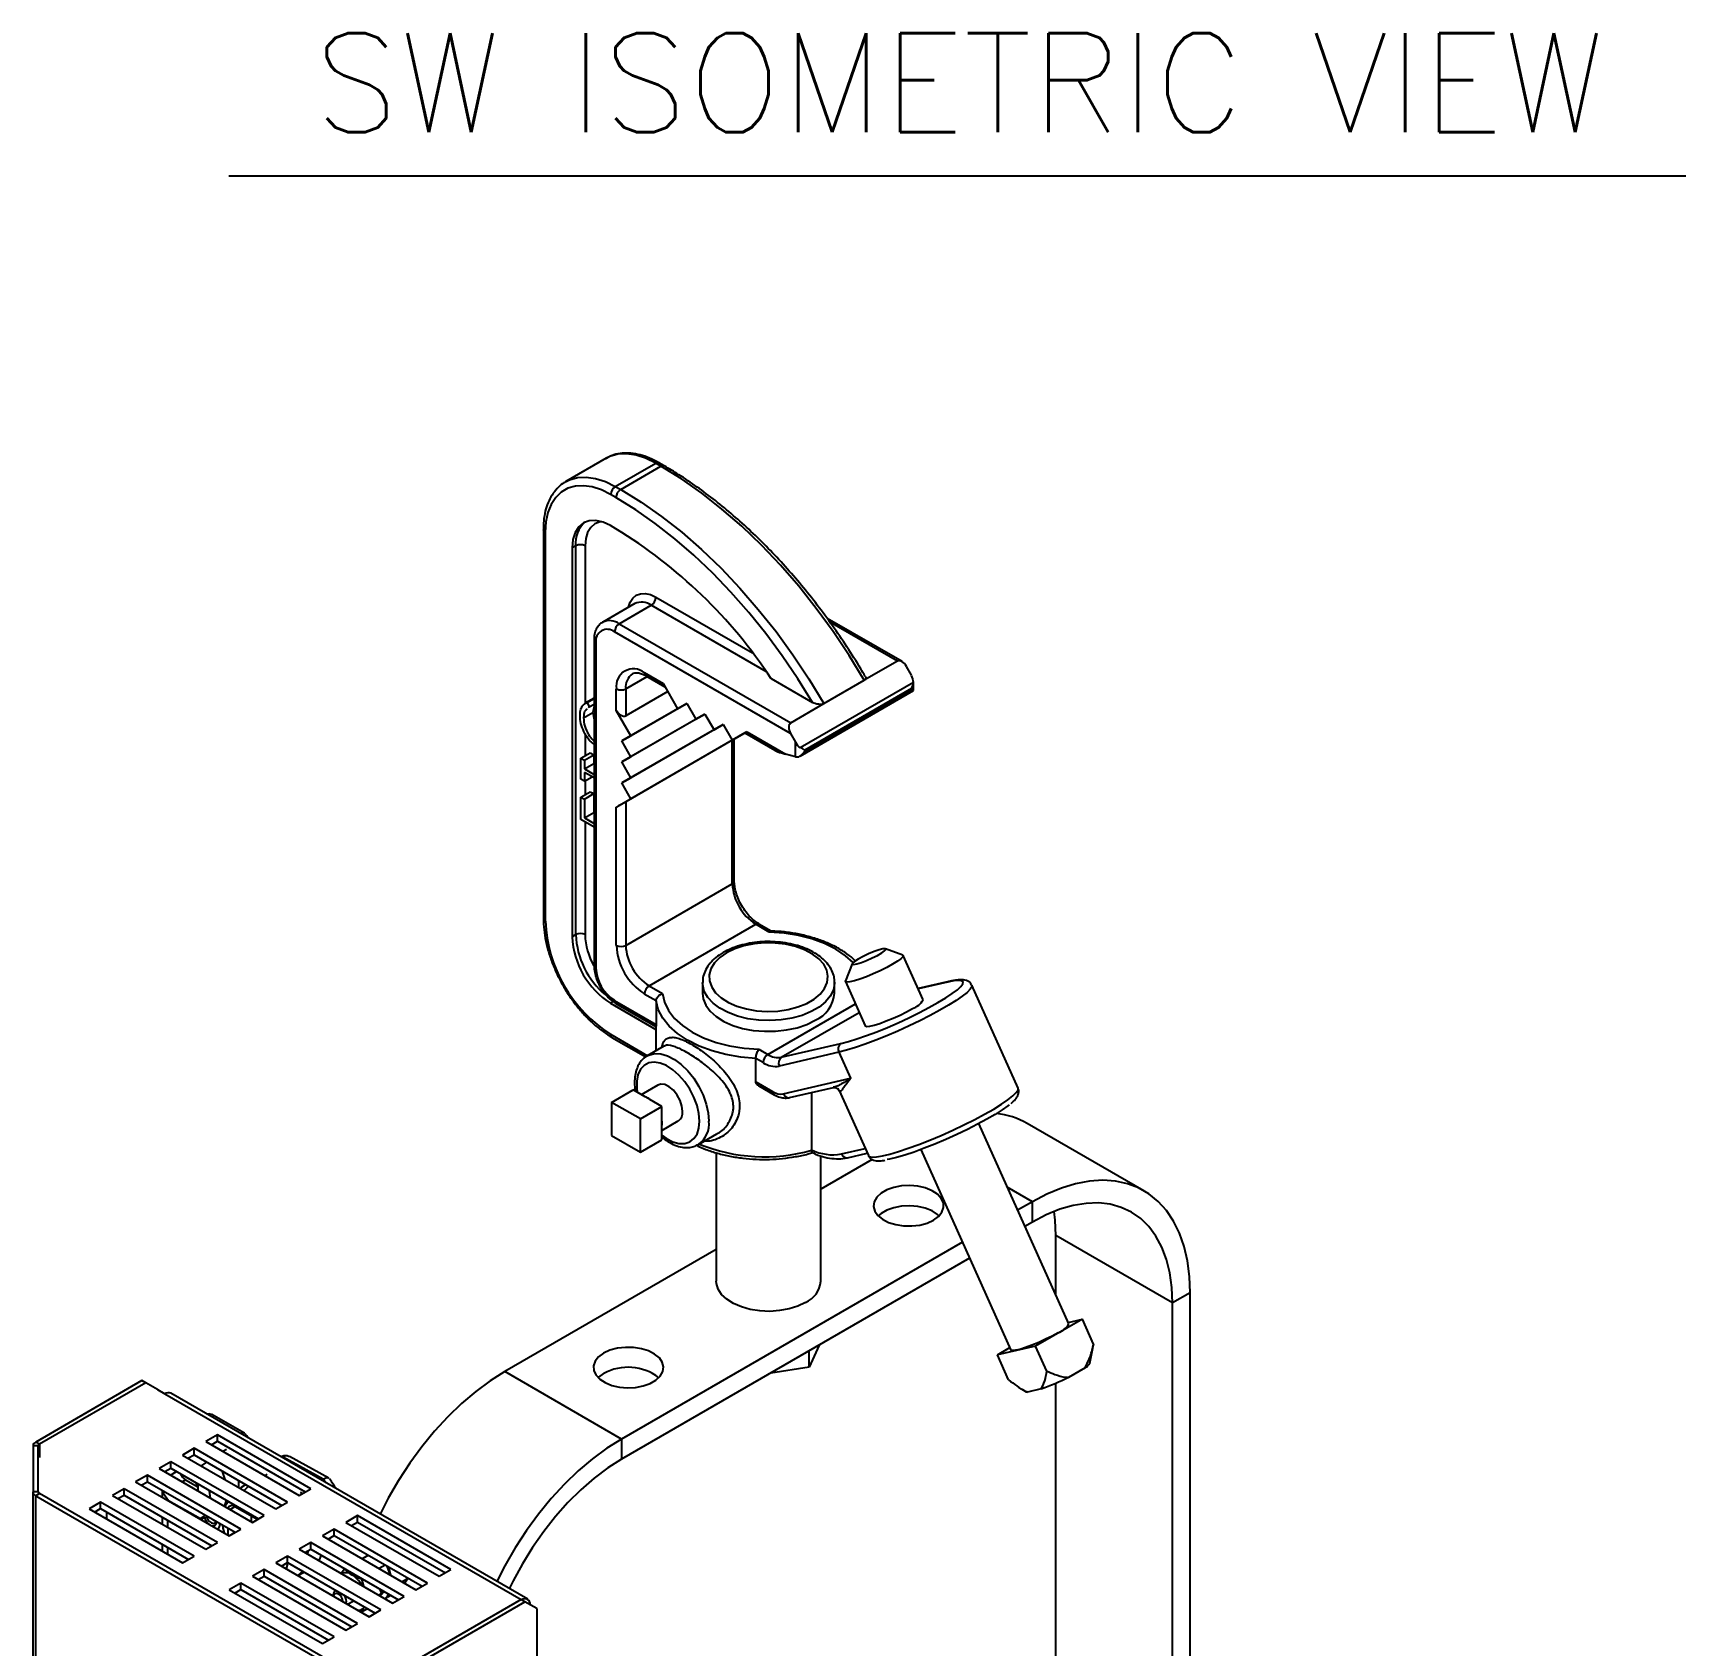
# Model space of a CAD drawing. Extents: x 17.3 to 113.1, y 4.8 to 84.5.
# Drawn here: x 20.09 to 32.6, y 72.33 to 84.54 of the extents above; entities that cross this region are included whole.
import ezdxf
from ezdxf.enums import TextEntityAlignment as Align

# ---------------------------------------------------------------- set-up
doc = ezdxf.new("R2010")
doc.units = 0
doc.header["$MEASUREMENT"] = 0
doc.layers.add('OBJECT', color=7, linetype='CONTINUOUS')
doc.styles.get("Standard").update_dxf_attribs({"font": 'SIMPLEX'})

msp = doc.modelspace()

# ---------------------------------------------------------------- linework, layer by layer
at = {"layer": 'OBJECT', "color": 1}
msp.add_line((21.572, 83.461), (32.604, 83.461), dxfattribs=at)
at = {"layer": 'OBJECT'}
for p, q in [((24.429, 81.323), (24.124, 81.147)), ((24.498, 81.11), (24.804, 81.286)), ((24.539, 81.087), (24.844, 81.263)), ((24.844, 81.263), (24.804, 81.286)), ((24.869, 81.265), (24.829, 81.288)), ((24.498, 81.11), (24.539, 81.087)), ((24.503, 81.025), (24.463, 81.048)), ((23.954, 80.783), (23.954, 77.839)), ((23.968, 80.763), (23.968, 77.819)), ((24.503, 80.79), (24.463, 80.813)), ((24.199, 80.661), (24.172, 80.645)), ((24.172, 80.645), (24.172, 77.701)), ((24.199, 77.717), (24.199, 80.661)), ((24.269, 80.661), (24.269, 79.462)), ((24.646, 80.223), (24.403, 80.083)), ((24.528, 80.07), (24.771, 80.21)), ((25.642, 79.707), (24.771, 80.21)), ((24.806, 80.271), (25.537, 79.849)), ((26.669, 79.784), (26.101, 80.111)), ((25.824, 79.24), (24.493, 80.009)), ((24.528, 80.07), (25.827, 79.321)), ((26.634, 79.787), (26.123, 80.082)), ((24.337, 79.948), (24.337, 77.484)), ((24.351, 79.927), (24.351, 77.464)), ((26.634, 79.787), (26.383, 79.642)), ((26.74, 79.68), (26.703, 79.747)), ((24.577, 79.577), (24.739, 79.671)), ((24.718, 79.7), (24.86, 79.618)), ((24.729, 79.677), (24.874, 79.593)), ((24.86, 79.618), (24.97, 79.427)), ((25.679, 79.655), (25.992, 79.474)), ((25.899, 79.133), (26.755, 79.627)), ((26.078, 79.466), (26.383, 79.642)), ((26.755, 79.564), (26.755, 79.629)), ((24.337, 79.507), (24.271, 79.468)), ((24.286, 79.474), (24.337, 79.504)), ((24.286, 79.474), (24.301, 79.442)), ((24.301, 79.442), (24.337, 79.462)), ((24.506, 79.414), (24.506, 79.577)), ((25.039, 79.467), (24.548, 79.183)), ((24.577, 79.577), (24.577, 79.373)), ((24.895, 79.557), (24.577, 79.373)), ((25.039, 79.467), (24.617, 79.223)), ((24.97, 79.427), (25.039, 79.467)), ((25.039, 79.467), (24.97, 79.427)), ((25.039, 79.467), (25.108, 79.348)), ((25.827, 79.321), (26.078, 79.466)), ((25.897, 79.069), (26.755, 79.564)), ((26.74, 79.579), (25.932, 79.113)), ((25.932, 79.106), (26.74, 79.572)), ((26.74, 79.572), (26.74, 79.579)), ((24.258, 79.357), (24.329, 79.398)), ((24.301, 79.442), (24.294, 79.434)), ((24.337, 79.447), (24.329, 79.398)), ((24.329, 79.398), (24.337, 79.346)), ((24.617, 79.223), (24.506, 79.414)), ((25.177, 79.387), (24.548, 79.024)), ((25.177, 79.387), (24.617, 79.064)), ((25.108, 79.348), (25.177, 79.387)), ((25.177, 79.387), (25.108, 79.348)), ((25.177, 79.387), (25.246, 79.268)), ((24.269, 79.24), (24.269, 79.071)), ((25.315, 79.308), (24.548, 78.865)), ((24.548, 79.183), (24.617, 79.223)), ((25.315, 79.308), (24.617, 78.905)), ((25.48, 79.244), (24.617, 78.745)), ((25.246, 79.268), (25.315, 79.308)), ((25.315, 79.308), (25.246, 79.268)), ((25.315, 79.308), (25.384, 79.188)), ((25.384, 79.188), (25.494, 79.252)), ((25.479, 79.244), (25.384, 79.188)), ((25.48, 79.244), (25.399, 79.197)), ((25.479, 79.244), (25.707, 79.112)), ((25.494, 79.252), (25.787, 79.083)), ((25.824, 79.24), (25.862, 79.173)), ((24.238, 79.053), (24.308, 79.094)), ((24.308, 79.094), (24.335, 79.078)), ((24.617, 79.064), (24.548, 79.183)), ((25.384, 79.189), (24.577, 78.723)), ((25.384, 78.101), (25.384, 79.189)), ((25.399, 78.121), (25.399, 79.197)), ((25.862, 79.064), (25.862, 79.173)), ((25.932, 79.113), (25.932, 79.106)), ((24.238, 78.894), (24.238, 79.053)), ((24.238, 79.053), (24.265, 79.037)), ((24.265, 79.037), (24.335, 79.078)), ((24.265, 79.037), (24.265, 78.972)), ((24.265, 78.972), (24.335, 79.012)), ((24.265, 78.972), (24.337, 78.93)), ((24.335, 79.078), (24.335, 79.012)), ((24.335, 79.012), (24.337, 79.011)), ((24.548, 79.024), (24.617, 79.064)), ((24.617, 78.905), (24.548, 79.024)), ((25.862, 79.064), (25.787, 79.083)), ((24.265, 78.879), (24.238, 78.894)), ((24.337, 78.903), (24.265, 78.944)), ((24.265, 78.944), (24.265, 78.879)), ((24.265, 78.879), (24.322, 78.911)), ((24.269, 78.881), (24.269, 78.777)), ((24.548, 78.865), (24.617, 78.905)), ((24.617, 78.745), (24.548, 78.865)), ((24.238, 78.758), (24.308, 78.799)), ((24.238, 78.588), (24.238, 78.758)), ((24.238, 78.758), (24.265, 78.743)), ((24.265, 78.743), (24.335, 78.784)), ((24.265, 78.743), (24.265, 78.6)), ((24.308, 78.799), (24.335, 78.784)), ((24.335, 78.784), (24.335, 78.641)), ((24.506, 78.682), (24.617, 78.745)), ((24.577, 78.723), (24.577, 77.635)), ((24.337, 78.531), (24.238, 78.588)), ((24.265, 78.6), (24.335, 78.641)), ((24.265, 78.6), (24.337, 78.558)), ((24.335, 78.641), (24.337, 78.64)), ((24.506, 77.635), (24.506, 78.682)), ((24.269, 78.57), (24.269, 77.717)), ((24.577, 77.635), (25.384, 78.101)), ((24.199, 77.717), (24.172, 77.701)), ((24.754, 77.329), (25.561, 77.795)), ((25.664, 77.736), (25.561, 77.795)), ((25.679, 77.744), (25.586, 77.797)), ((26.674, 77.562), (26.544, 77.61)), ((26.291, 77.496), (26.241, 77.367)), ((26.829, 77.223), (26.678, 77.558)), ((25.158, 77.354), (25.158, 77.273)), ((26.158, 77.273), (26.158, 77.354)), ((26.24, 77.362), (26.391, 77.027)), ((27.023, 77.362), (26.791, 77.308)), ((27.014, 77.358), (26.791, 77.307)), ((27.547, 76.554), (27.197, 77.334)), ((24.49, 77.212), (24.463, 77.197)), ((24.493, 77.219), (24.808, 77.037)), ((24.808, 77.216), (24.718, 77.267)), ((24.754, 77.329), (24.856, 77.27)), ((24.808, 77.216), (24.808, 77.037)), ((24.463, 77.197), (24.805, 76.999)), ((24.503, 77.196), (24.806, 77.021)), ((25.654, 76.809), (26.317, 77.192)), ((25.755, 76.788), (26.345, 77.128)), ((24.463, 76.962), (24.742, 76.8)), ((24.805, 77.022), (24.805, 76.837)), ((24.473, 76.939), (24.73, 76.791)), ((24.866, 76.872), (24.739, 76.798)), ((25.585, 76.849), (25.654, 76.809)), ((25.755, 76.788), (26.206, 76.892)), ((24.733, 76.795), (24.739, 76.798)), ((25.563, 76.601), (25.563, 76.78)), ((25.618, 76.748), (25.563, 76.78)), ((26.191, 76.826), (25.74, 76.722)), ((26.191, 76.826), (26.28, 76.629)), ((25.563, 76.601), (25.689, 76.528)), ((25.77, 76.511), (26.28, 76.629)), ((24.47, 76.447), (24.633, 76.541)), ((24.724, 76.488), (24.633, 76.541)), ((24.819, 76.577), (24.695, 76.505)), ((24.759, 76.468), (24.724, 76.488)), ((24.851, 76.415), (24.759, 76.468)), ((25.585, 76.572), (25.7, 76.505)), ((25.817, 76.483), (26.149, 76.559)), ((25.984, 76.521), (25.984, 76.088)), ((26.183, 76.55), (26.182, 76.551)), ((26.183, 76.55), (26.193, 76.537)), ((26.193, 76.537), (26.414, 76.045)), ((26.197, 76.532), (26.193, 76.537)), ((24.688, 76.322), (24.47, 76.447)), ((24.47, 76.447), (24.47, 76.196)), ((24.688, 76.322), (24.851, 76.415)), ((24.851, 76.31), (24.851, 76.415)), ((24.688, 76.07), (24.688, 76.322)), ((24.851, 76.269), (24.851, 76.31)), ((24.851, 76.235), (24.975, 76.307)), ((24.851, 76.164), (24.851, 76.269)), ((25.127, 76.127), (25.266, 76.208)), ((27.931, 74.769), (27.25, 76.286)), ((28.5, 75.778), (27.616, 76.288)), ((24.47, 76.196), (24.688, 76.07)), ((24.688, 76.07), (24.851, 76.164)), ((25.984, 76.084), (25.984, 76.088)), ((26.21, 76.056), (26.39, 76.098)), ((26.812, 76.089), (27.493, 74.572)), ((25.263, 76.065), (25.263, 75.092)), ((26.053, 75.092), (26.053, 76.043)), ((26.444, 76.015), (26.053, 75.79)), ((26.257, 76.028), (26.406, 76.063)), ((27.656, 75.695), (27.466, 75.804)), ((27.656, 75.695), (27.544, 75.63)), ((27.656, 75.541), (27.656, 75.695)), ((27.656, 75.541), (27.599, 75.508)), ((25.263, 75.334), (23.661, 74.409)), ((27.126, 75.389), (24.545, 73.898)), ((28.717, 74.929), (27.833, 75.439)), ((27.833, 74.988), (27.833, 75.439)), ((27.181, 75.267), (24.545, 73.745)), ((28.85, 75.005), (28.717, 74.929)), ((28.85, 69.265), (28.85, 75.005)), ((28.717, 69.419), (28.717, 74.929)), ((28.034, 74.806), (27.68, 74.602)), ((27.926, 74.781), (28.034, 74.806)), ((28.119, 74.617), (28.034, 74.806)), ((26.042, 74.609), (25.965, 74.442)), ((27.68, 74.602), (27.391, 74.535)), ((27.391, 74.535), (27.485, 74.59)), ((27.765, 74.413), (27.68, 74.602)), ((28.091, 74.473), (28.113, 74.587)), ((28.119, 74.617), (28.112, 74.585)), ((25.965, 74.442), (25.965, 74.565)), ((27.476, 74.346), (27.391, 74.535)), ((20.915, 74.34), (20.111, 73.875)), ((20.944, 74.323), (20.915, 74.34)), ((24.545, 73.898), (23.661, 74.409)), ((25.965, 74.442), (25.675, 74.397)), ((28.056, 74.438), (27.929, 74.365)), ((20.944, 74.323), (20.139, 73.859)), ((21.032, 74.272), (20.944, 74.323)), ((21.032, 74.272), (21.088, 74.24)), ((21.088, 74.24), (23.786, 72.682)), ((23.835, 72.685), (21.133, 74.244)), ((27.575, 74.276), (27.608, 74.256)), ((27.723, 74.278), (27.619, 74.254)), ((27.833, 69.893), (27.833, 74.32)), ((21.424, 74.088), (21.408, 74.085)), ((21.691, 73.943), (21.445, 74.083)), ((20.13, 73.847), (20.09, 73.847)), ((20.09, 73.847), (20.09, 73.498)), ((20.139, 73.859), (20.111, 73.875)), ((20.13, 73.498), (20.13, 73.847)), ((20.139, 73.859), (20.139, 73.757)), ((21.486, 73.93), (21.398, 73.879)), ((21.398, 73.879), (22.105, 73.471)), ((21.44, 73.855), (21.486, 73.881)), ((22.193, 73.522), (21.486, 73.93)), ((21.486, 73.881), (21.486, 73.93)), ((21.486, 73.881), (22.151, 73.498)), ((24.545, 73.898), (24.545, 73.745)), ((21.133, 73.726), (21.044, 73.675)), ((21.84, 73.318), (21.133, 73.726)), ((21.133, 73.677), (21.133, 73.726)), ((21.309, 73.828), (21.221, 73.777)), ((21.221, 73.777), (21.928, 73.369)), ((21.263, 73.753), (21.309, 73.779)), ((22.017, 73.42), (21.309, 73.828)), ((21.309, 73.779), (21.309, 73.828)), ((21.309, 73.779), (21.974, 73.396)), ((21.366, 73.694), (21.405, 73.724)), ((21.527, 73.805), (21.554, 73.821)), ((21.98, 73.764), (21.968, 73.762)), ((21.98, 73.764), (21.972, 73.76)), ((22.286, 73.593), (21.98, 73.764)), ((22.329, 73.601), (22.033, 73.766)), ((20.956, 73.624), (20.867, 73.573)), ((21.663, 73.216), (20.956, 73.624)), ((20.956, 73.575), (20.956, 73.624)), ((21.044, 73.675), (21.751, 73.267)), ((21.087, 73.651), (21.133, 73.677)), ((21.131, 73.625), (21.177, 73.652)), ((21.133, 73.677), (21.797, 73.294)), ((21.219, 73.574), (21.244, 73.589)), ((21.244, 73.589), (21.337, 73.536)), ((21.845, 73.622), (21.863, 73.632)), ((22.286, 73.593), (22.274, 73.586)), ((22.306, 73.567), (22.286, 73.593)), ((20.13, 73.498), (20.09, 73.498)), ((20.09, 67.966), (20.09, 73.498)), ((20.139, 73.486), (20.111, 73.469)), ((20.111, 73.469), (22.307, 72.202)), ((20.111, 67.937), (20.111, 73.469)), ((22.335, 72.218), (20.139, 73.486)), ((20.779, 73.522), (20.691, 73.471)), ((20.691, 73.471), (21.398, 73.063)), ((20.733, 73.447), (20.779, 73.473)), ((21.486, 73.114), (20.779, 73.522)), ((20.779, 73.473), (20.779, 73.522)), ((20.779, 73.473), (21.444, 73.09)), ((20.867, 73.573), (21.575, 73.165)), ((20.91, 73.549), (20.956, 73.575)), ((20.956, 73.575), (21.621, 73.192)), ((21.067, 73.506), (21.067, 73.458)), ((21.337, 73.545), (21.313, 73.573)), ((21.337, 73.559), (21.337, 73.506)), ((21.7, 73.554), (21.687, 73.547)), ((21.688, 73.508), (21.722, 73.541)), ((22.105, 73.471), (22.193, 73.522)), ((22.128, 73.485), (22.115, 73.492)), ((20.602, 73.42), (20.514, 73.369)), ((20.514, 73.369), (21.221, 72.961)), ((20.556, 73.345), (20.602, 73.371)), ((21.309, 73.012), (20.602, 73.42)), ((20.602, 73.371), (20.602, 73.42)), ((20.602, 73.371), (21.267, 72.987)), ((20.65, 73.291), (20.65, 73.344)), ((21.11, 73.433), (21.11, 73.44)), ((21.115, 73.433), (21.357, 73.296)), ((21.57, 73.425), (21.562, 73.416)), ((21.582, 73.365), (21.619, 73.386)), ((21.617, 73.387), (21.791, 73.29)), ((21.928, 73.369), (22.017, 73.42)), ((21.067, 73.307), (21.067, 73.254)), ((21.11, 73.229), (21.11, 73.282)), ((21.357, 73.296), (21.419, 73.308)), ((21.365, 73.297), (21.372, 73.282)), ((21.365, 73.297), (21.372, 73.282)), ((21.465, 73.244), (21.465, 73.244)), ((21.489, 73.215), (21.49, 73.216)), ((21.568, 73.169), (21.567, 73.222)), ((21.575, 73.165), (21.663, 73.216)), ((21.741, 73.318), (21.742, 73.272)), ((21.751, 73.267), (21.84, 73.318)), ((22.37, 73.216), (22.282, 73.165)), ((23.077, 72.808), (22.37, 73.216)), ((22.37, 73.167), (22.37, 73.216)), ((22.547, 73.318), (22.458, 73.267)), ((22.458, 73.267), (23.166, 72.859)), ((22.501, 73.243), (22.547, 73.269)), ((23.254, 72.91), (22.547, 73.318)), ((22.547, 73.269), (22.547, 73.318)), ((22.547, 73.269), (23.212, 72.885)), ((21.067, 73.103), (21.067, 73.05)), ((21.11, 73.025), (21.11, 73.078)), ((21.398, 73.063), (21.486, 73.114)), ((21.574, 73.165), (21.62, 73.192)), ((22.193, 73.114), (22.105, 73.063)), ((22.9, 72.706), (22.193, 73.114)), ((22.193, 73.065), (22.193, 73.114)), ((22.282, 73.165), (22.989, 72.757)), ((22.324, 73.141), (22.37, 73.167)), ((22.37, 73.167), (23.035, 72.783)), ((21.221, 72.961), (21.309, 73.012)), ((22.017, 73.012), (21.928, 72.961)), ((21.928, 72.961), (22.635, 72.553)), ((21.971, 72.936), (22.017, 72.963)), ((22.724, 72.604), (22.017, 73.012)), ((22.017, 72.963), (22.017, 73.012)), ((22.017, 72.963), (22.681, 72.579)), ((22.105, 73.063), (22.812, 72.655)), ((22.147, 73.039), (22.193, 73.065)), ((22.171, 73.025), (22.172, 73.052)), ((22.193, 73.065), (22.858, 72.681)), ((22.629, 73.018), (22.583, 72.991)), ((21.84, 72.91), (21.751, 72.859)), ((21.751, 72.859), (22.458, 72.451)), ((21.794, 72.834), (21.84, 72.861)), ((22.547, 72.502), (21.84, 72.91)), ((21.84, 72.861), (21.84, 72.91)), ((21.84, 72.861), (22.504, 72.477)), ((22.096, 72.864), (22.142, 72.891)), ((22.421, 72.88), (22.449, 72.914)), ((22.452, 72.916), (22.449, 72.914)), ((22.579, 72.842), (22.576, 72.84)), ((22.576, 72.84), (22.591, 72.783)), ((22.756, 72.944), (22.71, 72.918)), ((22.797, 72.868), (22.771, 72.936)), ((22.782, 72.93), (22.797, 72.867)), ((22.928, 72.843), (22.884, 72.817)), ((22.903, 72.806), (22.928, 72.843)), ((22.928, 72.843), (22.927, 72.845)), ((23.166, 72.859), (23.254, 72.91)), ((21.663, 72.808), (21.575, 72.757)), ((21.575, 72.757), (22.282, 72.349)), ((21.617, 72.732), (21.663, 72.759)), ((22.37, 72.4), (21.663, 72.808)), ((21.663, 72.759), (21.663, 72.808)), ((21.663, 72.759), (22.328, 72.375)), ((22.366, 72.721), (22.366, 72.708)), ((22.38, 72.753), (22.38, 72.753)), ((22.73, 72.728), (22.708, 72.715)), ((22.73, 72.728), (22.716, 72.763)), ((22.717, 72.71), (22.73, 72.728)), ((22.739, 72.734), (22.719, 72.709)), ((22.726, 72.757), (22.739, 72.734)), ((22.753, 72.742), (22.739, 72.734)), ((22.765, 72.695), (22.785, 72.723)), ((22.787, 72.722), (22.775, 72.7)), ((22.8, 72.715), (22.775, 72.7)), ((22.812, 72.655), (22.9, 72.706)), ((22.989, 72.757), (23.077, 72.808)), ((22.472, 72.647), (22.518, 72.673)), ((22.623, 72.613), (22.577, 72.586)), ((22.635, 72.553), (22.724, 72.604)), ((22.765, 72.695), (22.754, 72.688)), ((23.786, 72.682), (22.982, 72.218)), ((23.01, 72.202), (23.814, 72.666)), ((23.814, 72.666), (23.786, 72.682)), ((23.903, 72.615), (23.814, 72.666)), ((23.903, 72.615), (23.903, 67.287)), ((22.458, 72.451), (22.547, 72.502)), ((22.282, 72.349), (22.37, 72.4))]:
    msp.add_line(p, q, dxfattribs=at)
at = {"layer": 'OBJECT', "flags": 128}
for points in [[(24.804, 81.286), (24.728, 81.323), (24.655, 81.347), (24.584, 81.358), (24.517, 81.354), (24.457, 81.337), (24.429, 81.323)], [(26.383, 79.642), (26.269, 79.829), (26.148, 80.011), (26.02, 80.187), (25.887, 80.355), (25.748, 80.515), (25.604, 80.666), (25.457, 80.808), (25.306, 80.939), (25.153, 81.059), (24.999, 81.167), (24.844, 81.263)], [(24.463, 81.048), (24.393, 81.083), (24.324, 81.106), (24.258, 81.115), (24.196, 81.112), (24.139, 81.096), (24.089, 81.067), (24.047, 81.026), (24.013, 80.974), (23.988, 80.912), (23.973, 80.841), (23.968, 80.763)], [(24.126, 81.148), (24.151, 81.161), (24.212, 81.178), (24.278, 81.181), (24.349, 81.171), (24.423, 81.147), (24.498, 81.11)], [(24.539, 81.087), (24.694, 80.991), (24.848, 80.882), (25.001, 80.763), (25.151, 80.632), (25.299, 80.49), (25.442, 80.339), (25.581, 80.179), (25.715, 80.011), (25.843, 79.835), (25.964, 79.653), (26.078, 79.466)], [(25.992, 79.474), (25.88, 79.654), (25.762, 79.828), (25.638, 79.996), (25.509, 80.156), (25.374, 80.309), (25.236, 80.454), (25.093, 80.589), (24.948, 80.714), (24.801, 80.829), (24.653, 80.933), (24.503, 81.025)], [(24.463, 80.813), (24.406, 80.84), (24.352, 80.852), (24.301, 80.85), (24.257, 80.834), (24.221, 80.804), (24.194, 80.761), (24.177, 80.707), (24.172, 80.645)], [(24.397, 80.843), (24.383, 80.841), (24.344, 80.826), (24.313, 80.8), (24.289, 80.762), (24.274, 80.715), (24.269, 80.661)], [(24.598, 80.195), (24.61, 80.233), (24.63, 80.264), (24.656, 80.286), (24.688, 80.298), (24.725, 80.3), (24.765, 80.291), (24.806, 80.271)], [(26.299, 77.505), (26.242, 77.557), (26.168, 77.606), (26.083, 77.649), (25.987, 77.684), (25.884, 77.71), (25.776, 77.728), (25.664, 77.736)], [(25.34, 77.579), (25.289, 77.543), (25.249, 77.503), (25.222, 77.459), (25.21, 77.413), (25.211, 77.366), (25.228, 77.32), (25.258, 77.277), (25.3, 77.238), (25.355, 77.203), (25.419, 77.175), (25.491, 77.154), (25.568, 77.141), (25.648, 77.135), (25.729, 77.138), (25.807, 77.15), (25.881, 77.169), (25.947, 77.196), (26.004, 77.229), (26.05, 77.267), (26.083, 77.309), (26.103, 77.354), (26.108, 77.401), (26.099, 77.447), (26.076, 77.492), (26.04, 77.533), (25.991, 77.57), (25.931, 77.602), (25.863, 77.627), (25.788, 77.644), (25.709, 77.653), (25.628, 77.654), (25.549, 77.647), (25.472, 77.632), (25.402, 77.609), (25.34, 77.579)], [(26.338, 77.532), (26.31, 77.514), (26.294, 77.5), (26.291, 77.492), (26.303, 77.49), (26.327, 77.495), (26.361, 77.506), (26.401, 77.521), (26.443, 77.54), (26.482, 77.559), (26.515, 77.578), (26.537, 77.594), (26.546, 77.605), (26.542, 77.61), (26.524, 77.609), (26.495, 77.601), (26.457, 77.588), (26.416, 77.571), (26.374, 77.551), (26.338, 77.532)], [(26.674, 77.562), (26.678, 77.559), (26.676, 77.549), (26.661, 77.534), (26.635, 77.515), (26.598, 77.492), (26.554, 77.468), (26.503, 77.443), (26.451, 77.419), (26.399, 77.398), (26.35, 77.38), (26.308, 77.367), (26.274, 77.359), (26.251, 77.357), (26.241, 77.361), (26.241, 77.367)], [(26.158, 77.357), (26.158, 77.348), (26.149, 77.299), (26.126, 77.252), (26.09, 77.208), (26.041, 77.168), (25.981, 77.134), (25.912, 77.105), (25.835, 77.084), (25.753, 77.071), (25.669, 77.066), (25.584, 77.069), (25.502, 77.08), (25.424, 77.099), (25.353, 77.126), (25.29, 77.159), (25.238, 77.198), (25.199, 77.241), (25.172, 77.287), (25.16, 77.336), (25.158, 77.355)], [(27.197, 77.334), (27.197, 77.322), (27.185, 77.303), (27.161, 77.279), (27.125, 77.25), (27.078, 77.217), (27.022, 77.182), (26.956, 77.144), (26.883, 77.105), (26.804, 77.065), (26.722, 77.025), (26.637, 76.987), (26.553, 76.951), (26.47, 76.917), (26.39, 76.888), (26.316, 76.862), (26.249, 76.842), (26.191, 76.826)], [(27.102, 77.311), (27.115, 77.324), (27.129, 77.344), (27.131, 77.359), (27.12, 77.367), (27.096, 77.37), (27.06, 77.367), (27.014, 77.358)], [(27.023, 77.362), (27.021, 77.361), (27.014, 77.358)], [(25.563, 76.78), (25.448, 76.79), (25.336, 76.809), (25.231, 76.837), (25.133, 76.873), (25.045, 76.917), (24.969, 76.968), (24.906, 77.024), (24.857, 77.085), (24.824, 77.15), (24.808, 77.216)], [(24.856, 77.27), (24.87, 77.205), (24.901, 77.142), (24.946, 77.083), (25.007, 77.028), (25.08, 76.978), (25.166, 76.936), (25.261, 76.901), (25.364, 76.875), (25.473, 76.857), (25.585, 76.849)], [(25.158, 77.273), (25.164, 77.23), (25.184, 77.182), (25.217, 77.137), (25.263, 77.096), (25.32, 77.06), (25.387, 77.03), (25.462, 77.007), (25.543, 76.992), (25.627, 76.985), (25.711, 76.986), (25.795, 76.995), (25.874, 77.012), (25.947, 77.037), (26.012, 77.068)], [(26.206, 76.892), (26.263, 76.907), (26.328, 76.927), (26.4, 76.952), (26.478, 76.981), (26.558, 77.014), (26.64, 77.05), (26.721, 77.087), (26.8, 77.126), (26.873, 77.164), (26.94, 77.202), (27, 77.237), (27.049, 77.27), (27.088, 77.299), (27.102, 77.311)], [(26.391, 77.027), (26.391, 77.026), (26.402, 77.022), (26.425, 77.024), (26.458, 77.032), (26.5, 77.045), (26.549, 77.063), (26.601, 77.084), (26.654, 77.108), (26.704, 77.133), (26.749, 77.157)], [(25.136, 76.305), (25.131, 76.363), (25.117, 76.424), (25.093, 76.487), (25.062, 76.547), (25.024, 76.603), (24.98, 76.653), (24.934, 76.694), (24.885, 76.725), (24.838, 76.744), (24.792, 76.75), (24.751, 76.745), (24.716, 76.726), (24.689, 76.697), (24.67, 76.656), (24.66, 76.607), (24.66, 76.552), (24.663, 76.524)], [(24.739, 76.798), (24.753, 76.805), (24.796, 76.816), (24.843, 76.814), (24.894, 76.798), (24.946, 76.771), (24.997, 76.733), (25.047, 76.685), (25.092, 76.629), (25.131, 76.567), (25.163, 76.501), (25.187, 76.434), (25.202, 76.367), (25.207, 76.305)], [(25.008, 76.379), (25.003, 76.419), (24.989, 76.462), (24.966, 76.502), (24.938, 76.538), (24.906, 76.565), (24.873, 76.581), (24.842, 76.585), (24.819, 76.577)], [(26.414, 76.045), (26.421, 76.038), (26.442, 76.033), (26.476, 76.034), (26.521, 76.042), (26.577, 76.055), (26.643, 76.074), (26.716, 76.099), (26.796, 76.128), (26.88, 76.161), (26.966, 76.197), (27.053, 76.236), (27.137, 76.276), (27.219, 76.317), (27.294, 76.357), (27.363, 76.396), (27.422, 76.433), (27.471, 76.466), (27.509, 76.496), (27.534, 76.521), (27.547, 76.541), (27.547, 76.554)], [(27.479, 76.429), (27.469, 76.42), (27.426, 76.39), (27.373, 76.356), (27.31, 76.319), (27.24, 76.281), (27.164, 76.242), (27.083, 76.203), (27, 76.166), (26.918, 76.131), (26.837, 76.099), (26.761, 76.071), (26.69, 76.047), (26.628, 76.029), (26.575, 76.017), (26.557, 76.013)], [(24.851, 76.199), (24.885, 76.174), (24.934, 76.149), (24.98, 76.136), (25.024, 76.136), (25.062, 76.148), (25.093, 76.172), (25.117, 76.207), (25.131, 76.252), (25.136, 76.305)], [(28.85, 75.005), (28.845, 75.129), (28.829, 75.247), (28.804, 75.356), (28.769, 75.457), (28.725, 75.547), (28.671, 75.628), (28.609, 75.697), (28.538, 75.754), (28.46, 75.799), (28.375, 75.831), (28.284, 75.851), (28.188, 75.857), (28.087, 75.85), (27.983, 75.83), (27.875, 75.798), (27.766, 75.752), (27.656, 75.695)], [(26.907, 75.556), (26.945, 75.583), (26.971, 75.616), (26.984, 75.651), (26.982, 75.686), (26.966, 75.72), (26.937, 75.752), (26.896, 75.778), (26.845, 75.799), (26.788, 75.812), (26.727, 75.817), (26.665, 75.814), (26.607, 75.803), (26.554, 75.784), (26.511, 75.759), (26.479, 75.729), (26.459, 75.695), (26.454, 75.659), (26.463, 75.624), (26.485, 75.591), (26.521, 75.562), (26.567, 75.538), (26.621, 75.521), (26.681, 75.512), (26.742, 75.511), (26.803, 75.518), (26.859, 75.533), (26.907, 75.556)], [(26.949, 75.587), (26.937, 75.598), (26.896, 75.625), (26.845, 75.645), (26.788, 75.658), (26.727, 75.664), (26.665, 75.661), (26.607, 75.649), (26.554, 75.631), (26.511, 75.605), (26.489, 75.587)], [(28.717, 74.929), (28.712, 75.046), (28.696, 75.156), (28.671, 75.258), (28.636, 75.351), (28.591, 75.434), (28.538, 75.506), (28.476, 75.567), (28.406, 75.615), (28.329, 75.651), (28.245, 75.675), (28.156, 75.685), (28.062, 75.682), (27.964, 75.666), (27.863, 75.637), (27.76, 75.595), (27.656, 75.541)], [(27.833, 75.439), (27.828, 75.556), (27.82, 75.621)], [(25.938, 74.931), (25.88, 74.904), (25.814, 74.883), (25.742, 74.87), (25.668, 74.864), (25.593, 74.868), (25.52, 74.879), (25.453, 74.898), (25.393, 74.924), (25.342, 74.956), (25.303, 74.993), (25.277, 75.033), (25.264, 75.076), (25.263, 75.092)], [(24.41, 74.548), (24.372, 74.52), (24.346, 74.488), (24.333, 74.453), (24.335, 74.417), (24.351, 74.383), (24.38, 74.351), (24.421, 74.325), (24.472, 74.304), (24.529, 74.291), (24.59, 74.286), (24.652, 74.289), (24.71, 74.3), (24.763, 74.319), (24.806, 74.344), (24.838, 74.375), (24.858, 74.408), (24.863, 74.444), (24.854, 74.479), (24.832, 74.512), (24.796, 74.541), (24.75, 74.565), (24.696, 74.582), (24.636, 74.591), (24.575, 74.592), (24.514, 74.585), (24.458, 74.57), (24.41, 74.548)], [(27.851, 74.703), (27.806, 74.678), (27.756, 74.654), (27.704, 74.63), (27.651, 74.608), (27.603, 74.59), (27.56, 74.577), (27.527, 74.57), (27.504, 74.568), (27.493, 74.572), (27.493, 74.572)], [(23.661, 74.409), (23.551, 74.339), (23.442, 74.259), (23.334, 74.167), (23.23, 74.067), (23.129, 73.957), (23.033, 73.839), (22.942, 73.715), (22.857, 73.585), (22.779, 73.45), (22.717, 73.33)], [(24.41, 74.394), (24.372, 74.366), (24.368, 74.363)], [(27.608, 74.256), (27.612, 74.255), (27.619, 74.254)], [(24.545, 73.898), (24.435, 73.829), (24.325, 73.748), (24.218, 73.657), (24.114, 73.556), (24.013, 73.447), (23.916, 73.329), (23.825, 73.205), (23.741, 73.074), (23.663, 72.939), (23.601, 72.819)], [(24.545, 73.745), (24.441, 73.679), (24.338, 73.602), (24.237, 73.514), (24.139, 73.417), (24.045, 73.312), (23.956, 73.198), (23.872, 73.078), (23.795, 72.953), (23.725, 72.824), (23.696, 72.765)], [(21.544, 73.591), (21.527, 73.644), (21.522, 73.657)], [(21.648, 73.531), (21.647, 73.572), (21.645, 73.585)], [(21.063, 73.513), (21.079, 73.485), (21.115, 73.433)], [(21.433, 73.451), (21.427, 73.504), (21.427, 73.507)], [(21.701, 73.553), (21.666, 73.532), (21.659, 73.525)], [(21.54, 73.389), (21.548, 73.41), (21.554, 73.434)], [(21.571, 73.424), (21.564, 73.418), (21.543, 73.387)], [(21.357, 73.296), (21.389, 73.317), (21.394, 73.322)], [(21.406, 73.305), (21.414, 73.288), (21.427, 73.273), (21.442, 73.263), (21.456, 73.259), (21.467, 73.263), (21.474, 73.274), (21.475, 73.276)], [(21.441, 73.242), (21.453, 73.24), (21.465, 73.244)], [(21.455, 73.287), (21.468, 73.278), (21.475, 73.275)], [(21.525, 73.247), (21.528, 73.224), (21.536, 73.187)], [(22.008, 72.915), (22.016, 72.943), (22.019, 72.962)], [(22.255, 72.977), (22.256, 72.979), (22.275, 73.018)], [(22.095, 72.865), (22.104, 72.872), (22.129, 72.898)], [(22.366, 72.721), (22.37, 72.741), (22.38, 72.753), (22.38, 72.753)], [(22.366, 72.708), (22.369, 72.72), (22.376, 72.729), (22.388, 72.731), (22.402, 72.727)]]:
    msp.add_lwpolyline(points, dxfattribs=at)
at = {"layer": 'OBJECT'}
for centre, radius, start, end in [((24.819, 81.266), 0.0252, 65.6944, 125.6158), ((24.858, 81.245), 0.0226, 61.8697, 129.4248), ((24.54, 81.045), 0.0768, 122.6053, 177.3946), ((24.58, 81.022), 0.0768, 122.6053, 177.3946), ((24.411, 80.68), 0.214, 131.0983, 185.1337), ((23.977, 80.785), 0.0239, 183.9358, 247.3698), ((22.538, 77.578), 3.765, 33.4706, 58.5357), ((24.234, 80.592), 0.0769, 62.6098, 117.3902), ((24.697, 80.108), 0.126, 54.3822, 114.3067), ((24.729, 80.275), 0.0768, 302.6061, 357.3945), ((24.455, 79.971), 0.123, 53.6643, 115.3992), ((24.438, 79.941), 0.0873, 50.7963, 189.2141), ((24.57, 80.006), 0.0768, 122.6044, 177.3955), ((24.362, 79.95), 0.0251, 185.7104, 245.6241), ((24.636, 79.598), 0.131, 50.7964, 189.2141), ((24.699, 79.591), 0.123, 124.8711, 186.3099), ((24.745, 79.698), 0.027, 176.6332, 232.0551), ((24.542, 79.646), 0.0769, 242.6096, 297.3904), ((25.374, 78.124), 0.0251, 294.3744, 354.3054), ((25.768, 78.119), 0.384, 182.6055, 237.3946), ((23.979, 77.842), 0.0251, 185.6952, 245.625), ((25.039, 77.865), 1.071, 182.4871, 237.5129), ((24.234, 77.649), 0.0769, 62.6098, 117.3902), ((24.836, 77.746), 0.638, 182.6498, 229.6447), ((24.786, 77.734), 0.517, 181.8866, 209.3009), ((25.576, 77.775), 0.0246, 64.7339, 126.3493), ((24.804, 77.73), 0.633, 182.6055, 237.3945), ((24.967, 77.656), 0.461, 182.6055, 237.3945), ((24.542, 77.703), 0.0769, 242.6096, 297.3904), ((24.961, 77.652), 0.384, 182.6055, 237.3946), ((24.362, 77.487), 0.0251, 185.6948, 245.6253), ((24.658, 77.478), 0.307, 182.6054, 237.3946), ((24.517, 77.216), 0.0248, 173.8624, 234.8251), ((24.795, 77.264), 0.0768, 122.6057, 177.3945), ((25.913, 77.294), 0.246, 293.6249, 355.0549), ((26.702, 77.295), 0.146, 288.7899, 330.4669), ((24.487, 76.959), 0.0245, 173.4293, 235.2726), ((26.236, 76.85), 0.0515, 126.2968, 207.8016), ((25.695, 76.745), 0.0768, 122.6057, 177.3945), ((25.712, 76.891), 0.172, 236.6988, 279.2315), ((25.732, 76.929), 0.143, 236.6982, 279.2317), ((25.786, 76.746), 0.0515, 126.2973, 207.8014), ((24.669, 76.353), 0.147, 52.0298, 67.9755), ((25.752, 76.624), 0.114, 236.6979, 279.2321), ((25.713, 76.525), 0.024, 172.7455, 235.9573), ((25.811, 76.524), 0.0423, 198.6037, 278.8738), ((26.152, 76.512), 0.0488, 24.1603, 50.3645), ((24.932, 76.37), 0.0765, 304.8222, 6.4898), ((27.321, 75.77), 0.596, 60.339, 83.8566), ((24.706, 76.29), 0.147, 352.0295, 7.9705), ((25.021, 76.282), 0.187, 304.6652, 7.0231), ((25.627, 77.355), 1.32, 248.0111, 285.7119), ((26.144, 76.413), 0.363, 243.8079, 280.5074), ((26.251, 76.071), 0.0437, 200.0816, 277.3958), ((25.859, 75.11), 0.196, 293.8664, 354.8135), ((27.804, 74.841), 0.146, 288.7899, 330.4668), ((28.019, 74.51), 0.0804, 297.6941, 332.9514), ((24.595, 74.057), 0.384, 52.6344, 118.7034), ((27.166, 75.888), 1.703, 289.0966, 296.6128), ((21.115, 74.203), 0.0453, 65.6927, 125.618), ((20.125, 73.843), 0.0352, 114.3752, 174.3038), ((20.145, 73.845), 0.0151, 114.3745, 174.3052), ((21.295, 73.669), 0.0947, 201.4008, 237.6807), ((20.125, 73.501), 0.0352, 185.6954, 245.6246), ((20.145, 73.499), 0.0151, 185.6952, 245.6273), ((21.597, 73.363), 0.0315, 51.4216, 160.6115), ((21.492, 73.339), 0.111, 199.541, 229.4016), ((21.492, 73.339), 0.111, 199.5413, 229.6411), ((21.451, 73.269), 0.0288, 250.6419, 7.703), ((21.449, 73.255), 0.0564, 314.1566, 2.7871), ((21.447, 73.256), 0.0589, 315.3842, 1.8506), ((22.458, 72.812), 0.0743, 52.5569, 116.75), ((22.384, 72.681), 0.225, 28.5355, 58.0746), ((22.359, 72.661), 0.0779, 4.3982, 57.2904), ((22.372, 72.665), 0.0908, 352.1985, 32.1452), ((22.553, 72.657), 0.0551, 267.5013, 325.1236), ((23.814, 72.65), 0.0393, 350.7854, 129.2035)]:
    msp.add_arc(centre, radius, start, end, dxfattribs=at)
for centre, major_axis, ratio, start_param, end_param in [((26.667, 79.727), (-0.0326, 0.0603), 0.595383, 4.729283, 6.30008), ((26.705, 79.659), (-0.0348, 0.0642), 0.558702, 3.910079, 4.727266), ((26.705, 79.6), (0.0354, 0.0612), 0.577335, 4.71243, 5.466039), ((26.705, 79.593), (0.05, -0.0289), 0.00007, 6.283145, 7.068624), ((24.542, 79.435), (-0.0354, 0.0612), 0.577335, 1.570756, 3.141552), ((25.529, 79.273), (0.05, 0.0289), 0.00007, 2.356154, 3.141633), ((25.86, 79.261), (-0.0326, 0.0603), 0.595383, 0.016894, 1.587691), ((25.349, 79.168), (0.05, 0.0289), 0.00007, 6.283145, 7.068543), ((25.823, 79.103), (0.132, -0.027), 0.206185, 3.699612, 4.485092), ((25.897, 79.193), (-0.0348, 0.0642), 0.558702, 1.585674, 2.402861), ((25.897, 79.126), (0.0354, 0.0612), 0.577335, 3.41167, 4.71243), ((25.897, 79.134), (0.05, -0.0289), 0.00007, 0.785439, 1.539048), ((25.897, 79.084), (0.0498, 0.0096), 0.40502, 3.849247, 4.119283), ((24.542, 78.702), (0.05, 0.0289), 0.00007, 0.785358, 2.356154)]:
    msp.add_ellipse(centre, major_axis=major_axis, ratio=ratio, start_param=start_param, end_param=end_param, dxfattribs=at)
for points, knots in [([(24.829, 81.288), (24.816, 81.295), (24.78, 81.315), (24.721, 81.34), (24.65, 81.358), (24.582, 81.365), (24.518, 81.358), (24.466, 81.344), (24.437, 81.327), (24.427, 81.32)], [0, 0, 0, 0, 0.087248, 0.252462, 0.417721, 0.581865, 0.743605, 0.90203, 1, 1, 1, 1]), ([(26.39, 79.671), (26.379, 79.691), (26.335, 79.766), (26.253, 79.895), (26.143, 80.057), (26.028, 80.212), (25.909, 80.362), (25.785, 80.506), (25.657, 80.642), (25.526, 80.771), (25.392, 80.892), (25.256, 81.004), (25.118, 81.107), (24.989, 81.194), (24.906, 81.244), (24.869, 81.265)], [0, 0, 0, 0, 0.028078, 0.110473, 0.192882, 0.275296, 0.357721, 0.440158, 0.52261, 0.605082, 0.687575, 0.770092, 0.852633, 0.935201, 1, 1, 1, 1]), ([(24.127, 81.147), (24.119, 81.143), (24.092, 81.129), (24.056, 81.095), (24.018, 81.046), (23.988, 80.988), (23.967, 80.923), (23.955, 80.854), (23.954, 80.805), (23.954, 80.783)], [0, 0, 0, 0, 0.076251, 0.230455, 0.384951, 0.541582, 0.70114, 0.863227, 1, 1, 1, 1]), ([(24.403, 80.081), (24.396, 80.077), (24.378, 80.066), (24.357, 80.038), (24.342, 80.001), (24.337, 79.97), (24.337, 79.951), (24.337, 79.948)], [0, 0, 0, 0, 0.167051, 0.415989, 0.668042, 0.942765, 1, 1, 1, 1]), ([(24.629, 79.691), (24.634, 79.694), (24.644, 79.699), (24.668, 79.7), (24.696, 79.694), (24.718, 79.683), (24.729, 79.677)], [0, 0, 0, 0, 0.2457292, 0.5091248, 0.7614751, 1, 1, 1, 1]), ([(26.39, 79.671), (26.391, 79.669), (26.395, 79.663), (26.394, 79.654), (26.39, 79.647), (26.385, 79.643), (26.383, 79.642)], [0, 0, 0, 0, 0.262643, 0.574229, 0.821705, 1, 1, 1, 1]), ([(24.231, 79.374), (24.232, 79.388), (24.233, 79.415), (24.249, 79.455), (24.272, 79.467), (24.286, 79.474)], [0, 0, 0, 0, 0.28084, 0.561441, 1, 1, 1, 1]), ([(26.078, 79.466), (26.074, 79.464), (26.067, 79.461), (26.052, 79.459), (26.033, 79.46), (26.011, 79.465), (25.998, 79.471), (25.992, 79.474)], [0, 0, 0, 0, 0.138343, 0.27604, 0.470202, 0.74205, 1, 1, 1, 1]), ([(24.337, 79.158), (24.327, 79.166), (24.297, 79.188), (24.261, 79.248), (24.235, 79.316), (24.232, 79.355), (24.231, 79.374)], [0, 0, 0, 0, 0.159776, 0.485805, 0.742709, 1, 1, 1, 1]), ([(24.284, 79.425), (24.277, 79.419), (24.26, 79.406), (24.259, 79.376), (24.258, 79.357)], [0, 0, 0, 0, 0.395587, 1, 1, 1, 1]), ([(24.258, 79.357), (24.26, 79.337), (24.263, 79.296), (24.292, 79.235), (24.319, 79.197), (24.335, 79.186), (24.337, 79.184)], [0, 0, 0, 0, 0.342426, 0.68461, 0.953958, 1, 1, 1, 1]), ([(25.586, 77.797), (25.58, 77.801), (25.562, 77.813), (25.53, 77.838), (25.495, 77.877), (25.462, 77.922), (25.435, 77.972), (25.415, 78.023), (25.403, 78.072), (25.399, 78.104), (25.399, 78.119), (25.399, 78.121)], [0, 0, 0, 0, 0.067195, 0.197029, 0.32808, 0.460156, 0.592758, 0.725245, 0.856826, 0.97968, 1, 1, 1, 1]), ([(23.954, 77.839), (23.954, 77.825), (23.955, 77.783), (23.963, 77.711), (23.981, 77.623), (24.008, 77.535), (24.043, 77.446), (24.085, 77.36), (24.134, 77.276), (24.189, 77.197), (24.249, 77.124), (24.313, 77.058), (24.381, 77), (24.435, 76.962), (24.466, 76.943), (24.473, 76.939)], [0, 0, 0, 0, 0.0448177, 0.1293531, 0.2137883, 0.298089, 0.3822682, 0.466367, 0.5504365, 0.634532, 0.7186938, 0.8029819, 0.8874535, 0.972156, 1, 1, 1, 1]), ([(25.676, 77.744), (25.674, 77.744), (25.67, 77.743), (25.666, 77.738), (25.664, 77.736), (25.664, 77.736)], [0, 0, 0, 0, 0.531199, 0.989388, 1, 1, 1, 1]), ([(26.315, 77.517), (26.31, 77.523), (26.286, 77.547), (26.236, 77.584), (26.164, 77.627), (26.083, 77.663), (25.996, 77.694), (25.902, 77.718), (25.805, 77.735), (25.729, 77.742), (25.686, 77.744), (25.676, 77.744)], [0, 0, 0, 0, 0.044141, 0.174626, 0.305946, 0.437516, 0.568982, 0.700264, 0.831367, 0.962338, 1, 1, 1, 1]), ([(26.157, 77.358), (26.157, 77.371), (26.156, 77.4), (26.139, 77.445), (26.112, 77.49), (26.073, 77.532), (26.024, 77.57), (25.965, 77.602), (25.898, 77.629), (25.825, 77.648), (25.749, 77.66), (25.67, 77.665), (25.591, 77.663), (25.514, 77.652), (25.44, 77.635), (25.373, 77.611), (25.334, 77.591), (25.315, 77.581)], [0, 0, 0, 0, 0.0497548, 0.1133377, 0.1777041, 0.2439228, 0.3120054, 0.3812183, 0.4507632, 0.5201902, 0.5894439, 0.6585785, 0.7276881, 0.796868, 0.8662089, 0.935826, 1, 1, 1, 1]), ([(24.337, 77.484), (24.337, 77.475), (24.338, 77.45), (24.347, 77.406), (24.366, 77.354), (24.393, 77.305), (24.426, 77.26), (24.463, 77.222), (24.49, 77.205), (24.503, 77.196)], [0, 0, 0, 0, 0.084368, 0.238908, 0.392868, 0.546381, 0.700222, 0.855221, 1, 1, 1, 1]), ([(25.315, 77.581), (25.305, 77.575), (25.276, 77.557), (25.235, 77.523), (25.196, 77.478), (25.171, 77.428), (25.159, 77.387), (25.16, 77.362), (25.16, 77.355)], [0, 0, 0, 0, 0.109116, 0.315301, 0.5212, 0.723281, 0.918675, 1, 1, 1, 1]), ([(27.195, 77.334), (27.195, 77.336), (27.192, 77.347), (27.176, 77.361), (27.155, 77.371), (27.132, 77.375), (27.103, 77.376), (27.067, 77.371), (27.036, 77.365), (27.023, 77.362)], [0, 0, 0, 0, 0.029634, 0.147465, 0.26228, 0.396479, 0.583207, 0.817641, 1, 1, 1, 1]), ([(24.808, 77.216), (24.808, 77.221), (24.809, 77.23), (24.817, 77.243), (24.828, 77.256), (24.842, 77.265), (24.851, 77.268), (24.856, 77.27), (24.856, 77.27)], [0, 0, 0, 0, 0.197777, 0.395365, 0.598087, 0.812873, 0.995764, 1, 1, 1, 1]), ([(24.808, 77.037), (24.807, 77.034), (24.807, 77.028), (24.807, 77.022), (24.806, 77.021), (24.806, 77.021)], [0, 0, 0, 0, 0.295952, 0.590038, 1, 1, 1, 1]), ([(24.852, 76.864), (24.854, 76.874), (24.862, 76.911), (24.886, 76.932), (24.924, 76.941), (24.96, 76.937), (25.002, 76.923), (25.063, 76.895), (25.147, 76.842), (25.251, 76.76), (25.331, 76.676), (25.385, 76.6), (25.417, 76.537), (25.436, 76.474), (25.441, 76.42), (25.434, 76.351), (25.402, 76.271), (25.335, 76.203), (25.27, 76.168), (25.218, 76.152), (25.184, 76.152), (25.169, 76.152)], [0, 0, 0, 0, 0.031647, 0.113114, 0.156727, 0.200305, 0.241406, 0.282485, 0.356519, 0.430655, 0.512645, 0.558299, 0.603932, 0.647976, 0.691999, 0.716831, 0.799022, 0.879635, 0.923293, 0.966926, 1, 1, 1, 1]), ([(25.266, 76.21), (25.269, 76.211), (25.304, 76.224), (25.354, 76.281), (25.387, 76.351), (25.396, 76.428), (25.385, 76.476), (25.362, 76.531), (25.339, 76.571), (25.285, 76.638), (25.207, 76.711), (25.108, 76.784), (25.011, 76.843), (24.929, 76.877), (24.884, 76.886), (24.871, 76.872), (24.869, 76.87)], [0, 0, 0, 0, 0.009574, 0.111598, 0.213449, 0.243964, 0.3447, 0.352097, 0.409468, 0.466894, 0.572114, 0.668331, 0.76481, 0.871214, 0.983192, 1, 1, 1, 1]), ([(25.563, 76.78), (25.563, 76.785), (25.563, 76.794), (25.567, 76.81), (25.572, 76.826), (25.578, 76.839), (25.583, 76.846), (25.585, 76.849), (25.585, 76.849)], [0, 0, 0, 0, 0.197777, 0.395365, 0.598087, 0.812873, 0.995764, 1, 1, 1, 1]), ([(24.732, 76.792), (24.725, 76.788), (24.705, 76.775), (24.68, 76.744), (24.659, 76.701), (24.646, 76.651), (24.643, 76.595), (24.645, 76.554), (24.65, 76.532), (24.65, 76.531)], [0, 0, 0, 0, 0.098124, 0.268247, 0.440717, 0.619757, 0.805369, 0.994541, 1, 1, 1, 1]), ([(25.585, 76.572), (25.584, 76.572), (25.578, 76.575), (25.57, 76.583), (25.564, 76.592), (25.563, 76.599), (25.563, 76.601)], [0, 0, 0, 0, 0.097441, 0.481135, 0.777157, 1, 1, 1, 1]), ([(26.28, 76.629), (26.28, 76.629), (26.269, 76.622), (26.232, 76.599), (26.187, 76.57), (26.157, 76.563), (26.147, 76.561)], [0, 0, 0, 0, 0.003253, 0.203361, 0.745964, 1, 1, 1, 1]), ([(26.28, 76.629), (26.28, 76.628), (26.272, 76.618), (26.255, 76.596), (26.233, 76.565), (26.216, 76.543), (26.205, 76.53), (26.199, 76.532), (26.197, 76.532)], [0, 0, 0, 0, 0.002751, 0.176457, 0.410878, 0.649441, 0.822592, 1, 1, 1, 1]), ([(25.7, 76.505), (25.708, 76.501), (25.729, 76.49), (25.763, 76.48), (25.795, 76.478), (25.812, 76.482), (25.817, 76.483)], [0, 0, 0, 0, 0.2062701, 0.5523682, 0.8749961, 1, 1, 1, 1]), ([(26.148, 76.558), (26.149, 76.559), (26.156, 76.561), (26.173, 76.558), (26.18, 76.552), (26.181, 76.55)], [0, 0, 0, 0, 0.14697, 0.753418, 1, 1, 1, 1]), ([(27.495, 76.439), (27.498, 76.442), (27.514, 76.455), (27.53, 76.472), (27.545, 76.495), (27.552, 76.517), (27.554, 76.539), (27.548, 76.55), (27.546, 76.553)], [0, 0, 0, 0, 0.08587, 0.416657, 0.617622, 0.783153, 0.939653, 1, 1, 1, 1]), ([(24.851, 76.184), (24.866, 76.172), (24.898, 76.147), (24.95, 76.121), (25.002, 76.106), (25.05, 76.103), (25.093, 76.11), (25.116, 76.123), (25.127, 76.129)], [0, 0, 0, 0, 0.168813, 0.354203, 0.54051, 0.705282, 0.864094, 1, 1, 1, 1]), ([(25.113, 76.122), (25.136, 76.111), (25.186, 76.088), (25.272, 76.061), (25.366, 76.038), (25.463, 76.023), (25.564, 76.015), (25.665, 76.014), (25.765, 76.021), (25.863, 76.035), (25.94, 76.05), (25.981, 76.064), (25.992, 76.067)], [0, 0, 0, 0, 0.094137, 0.202432, 0.310572, 0.418571, 0.526471, 0.634329, 0.742204, 0.850139, 0.958195, 1, 1, 1, 1]), ([(25.99, 76.067), (25.99, 76.067), (25.988, 76.067), (25.986, 76.071), (25.985, 76.078), (25.984, 76.083), (25.984, 76.084)], [0, 0, 0, 0, 0.101714, 0.536816, 0.912073, 1, 1, 1, 1]), ([(25.99, 76.067), (25.998, 76.063), (26.03, 76.048), (26.086, 76.03), (26.155, 76.019), (26.212, 76.019), (26.245, 76.026), (26.257, 76.028)], [0, 0, 0, 0, 0.092324, 0.348624, 0.604335, 0.857164, 1, 1, 1, 1]), ([(26.415, 76.046), (26.415, 76.044), (26.418, 76.033), (26.434, 76.019), (26.454, 76.009), (26.477, 76.004), (26.503, 76.004), (26.527, 76.007), (26.539, 76.009)], [0, 0, 0, 0, 0.033063, 0.186978, 0.33584, 0.5082088, 0.7461443, 1, 1, 1, 1]), ([(28.056, 74.438), (28.07, 74.467), (28.097, 74.523), (28.112, 74.586), (28.119, 74.617)], [0, 0, 0, 0, 0.515406, 1, 1, 1, 1]), ([(27.476, 74.346), (27.496, 74.33), (27.538, 74.298), (27.587, 74.268), (27.613, 74.256), (27.619, 74.254)], [0, 0, 0, 0, 0.438722, 0.883113, 1, 1, 1, 1]), ([(27.723, 74.278), (27.733, 74.297), (27.752, 74.337), (27.761, 74.387), (27.765, 74.413)], [0, 0, 0, 0, 0.480504, 1, 1, 1, 1]), ([(27.765, 74.413), (27.785, 74.404), (27.832, 74.384), (27.887, 74.368), (27.922, 74.365), (27.929, 74.365)], [0, 0, 0, 0, 0.3769514, 0.8637512, 1, 1, 1, 1]), ([(21.41, 74.085), (21.413, 74.086), (21.423, 74.09), (21.435, 74.088), (21.443, 74.083), (21.445, 74.082)], [0, 0, 0, 0, 0.2671987, 0.7917267, 1, 1, 1, 1]), ([(21.691, 73.942), (21.69, 73.943), (21.686, 73.946), (21.676, 73.945), (21.666, 73.941), (21.662, 73.939)], [0, 0, 0, 0, 0.193976, 0.682493, 1, 1, 1, 1]), ([(21.72, 73.906), (21.72, 73.906), (21.713, 73.918), (21.704, 73.928), (21.695, 73.939)], [0, 0, 0, 0, 0.002806, 1, 1, 1, 1]), ([(22.007, 73.772), (21.995, 73.771), (21.981, 73.77), (21.968, 73.764), (21.966, 73.763)], [0, 0, 0, 0, 0.847382, 1, 1, 1, 1]), ([(21.98, 73.764), (21.987, 73.767), (22.002, 73.774), (22.021, 73.773), (22.03, 73.766), (22.033, 73.765)], [0, 0, 0, 0, 0.4197076, 0.8392093, 1, 1, 1, 1]), ([(22.328, 73.6), (22.327, 73.601), (22.322, 73.605), (22.308, 73.603), (22.293, 73.596), (22.286, 73.593)], [0, 0, 0, 0, 0.160789, 0.580291, 1, 1, 1, 1]), ([(22.383, 73.523), (22.376, 73.534), (22.362, 73.56), (22.344, 73.583), (22.334, 73.596)], [0, 0, 0, 0, 0.451128, 1, 1, 1, 1]), ([(22.449, 72.914), (22.453, 72.91), (22.468, 72.895), (22.488, 72.881), (22.503, 72.871)], [0, 0, 0, 0, 0.257551, 1, 1, 1, 1]), ([(22.503, 72.871), (22.509, 72.868), (22.531, 72.856), (22.557, 72.847), (22.576, 72.84)], [0, 0, 0, 0, 0.268634, 1, 1, 1, 1]), ([(22.598, 72.625), (22.598, 72.624), (22.587, 72.609), (22.581, 72.597), (22.576, 72.586)], [0, 0, 0, 0, 0.070185, 1, 1, 1, 1])]:
    msp.add_open_spline(points, degree=3, knots=knots, dxfattribs=at)

# ---------------------------------------------------------------- texts
at = {"layer": 'OBJECT', "color": 1}
msp.add_text('SW ISOMETRIC VIEW', height=0.75, dxfattribs=at).set_placement((27.104, 83.792), align=Align.CENTER)

doc.saveas('drawing.dxf')
